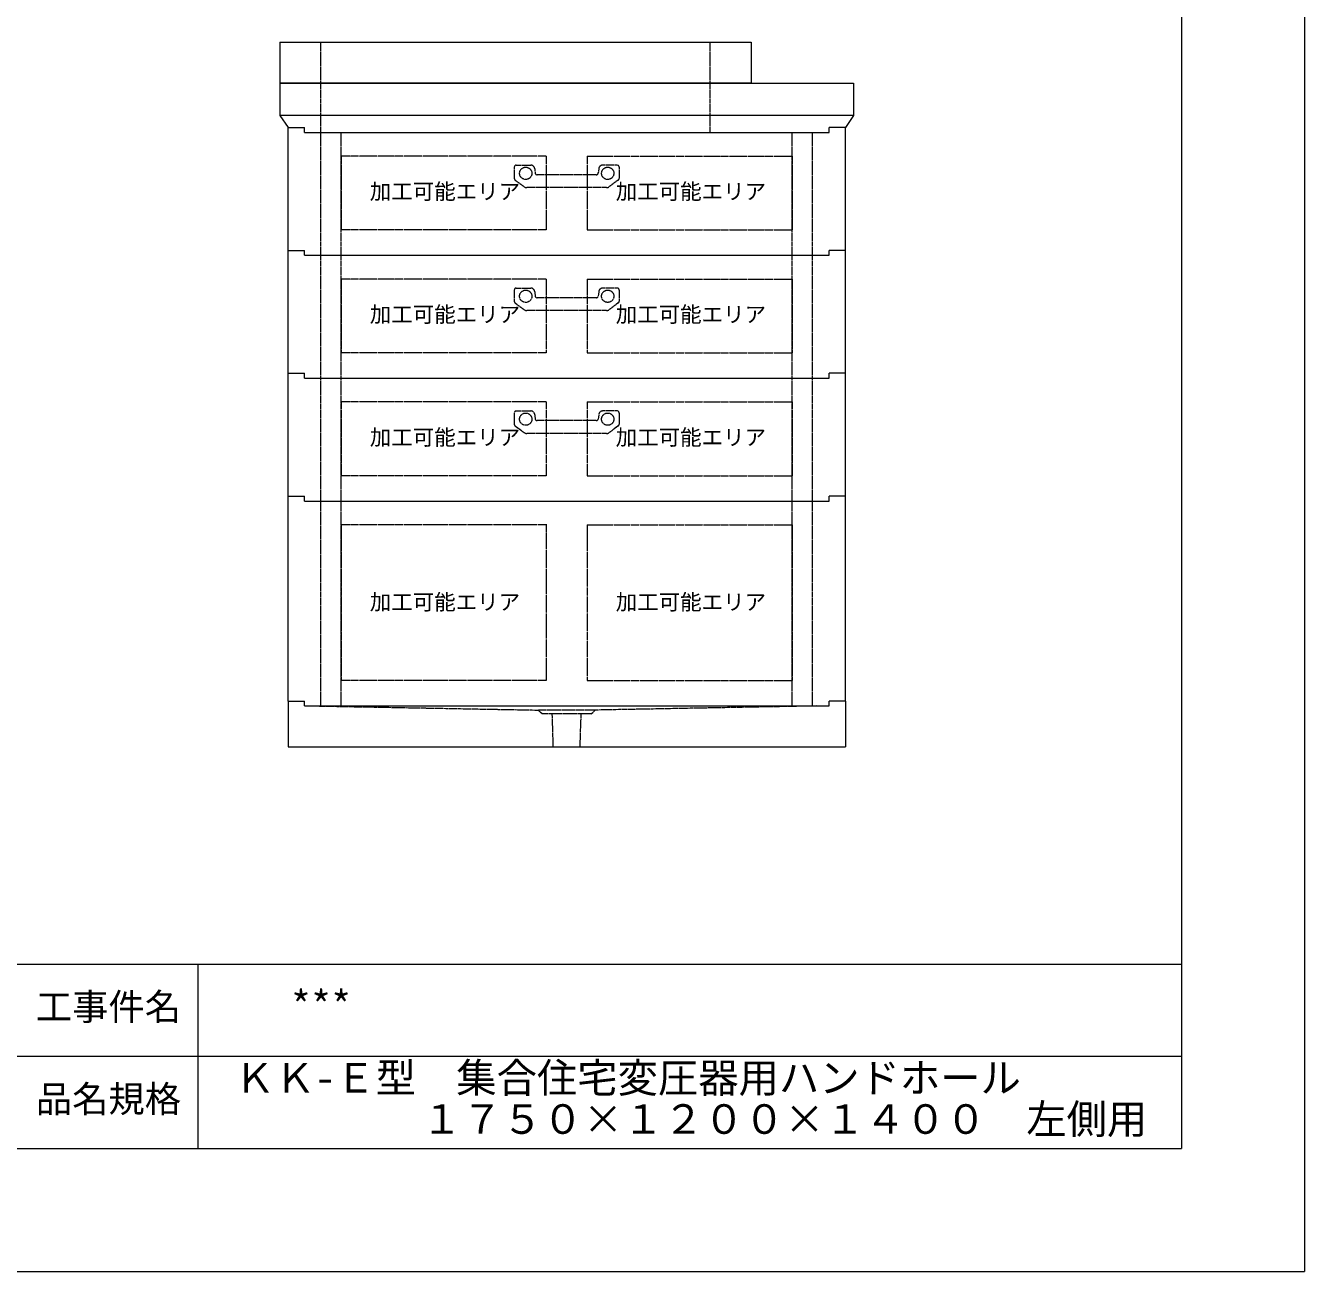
# Model space of a CAD drawing. Units: millimetres, scale not verified. Extents: x -4455 to 4455, y -3150 to 3150.
# Drawn here: x 1335 to 4455, y -3150 to -109 of the extents above; entities that cross this region are included whole.
import ezdxf
from ezdxf.enums import TextEntityAlignment as Align

# ---------------------------------------------------------------- set-up
doc = ezdxf.new("R2010")
doc.units = ezdxf.units.MM
doc.header["$LTSCALE"] = 20
doc.linetypes.add('LONG_DASHED1', pattern=[7, 6, -1])
doc.linetypes.add('LONG_DOUBLE_CHAIN', pattern=[21.8, 18, -1, 0.6, -0.6, 0.6, -1])
for name, color, linetype, lineweight in [('0-0_D-TTL', 7, 'Continuous', 9), ('0-1_Defpoints', 7, 'Continuous', 9), ('0-2_D-TTL-FRAM1', 134, 'Continuous', 9), ('0-3_D-TTL-TXT', 7, 'Continuous', 9), ('0-4_D-STR-TXT', 7, 'Continuous', 9), ('0-5_D-STR', 7, 'Continuous', 9), ('0-9_D-STR-STR5', 1, 'LONG_DOUBLE_CHAIN', 9), ('0-A_D-STR-STR3', 2, 'LONG_DASHED1', 9)]:
    doc.layers.add(name, color=color, linetype=linetype, lineweight=lineweight)
doc.styles.add('ＭＳ ゴシック', font='')
doc.styles.get('ＭＳ ゴシック').set_extended_font_data('MS Gothic')

# ---------------------------------------------------------------- blocks, each defined once
blk = doc.blocks.new('A$C4DE05FD1')
at = {"layer": '0-0_D-TTL', "color": 134}
for p in [(114800, 76000), (4000, 4000)]:
    blk.add_line(p, (114800, 4000), dxfattribs=at)
at = {"layer": '0-1_Defpoints', "color": 134}
for p in [(118800, 84000), (0, 0)]:
    blk.add_line(p, (118800, 0), dxfattribs=at)
at = {"layer": '0-2_D-TTL-FRAM1'}
for p, q in [((38800, 10000), (114800, 10000)), ((82800, 10000), (82800, 4000)), ((64800, 7000), (114800, 7000))]:
    blk.add_line(p, q, dxfattribs=at)
at = {"layer": '0-3_D-TTL-TXT', "style": 'ＭＳ ゴシック'}
for s, p in [('工事件名', (77528.4, 7919.5)), ('品名規格', (77528.4, 4919.5))]:
    blk.add_text(s, height=866, dxfattribs=at).set_placement(p, align=Align.BOTTOM_LEFT)
blk = doc.blocks.new('A$C78C0291E')
at = {"layer": '0-5_D-STR'}
for p, q in [((-13600, 240), (-13600, -2000)), ((-13600, 240), (-12800, 240)), ((-12800, 0), (-12800, 240)), ((-12800, 0), (12800, 0)), ((13600, 240), (12800, 240)), ((12800, 0), (12800, 240)), ((13600, 240), (13600, -2000)), ((-13600, -2000), (13600, -2000))]:
    blk.add_line(p, q, dxfattribs=at)
at = {"layer": '0-5_D-STR', "linetype": 'LONG_DASHED1'}
for p, q in [((-12180, 0), (-1400, -200)), ((12180, 0), (1400, -200)), ((-1200, -380), (-1400, -200)), ((1400, -200), (-1400, -200)), ((1200, -380), (-1200, -380)), ((-653.3, -2000), (-705, -380)), ((653.3, -2000), (705, -380)), ((1200, -380), (1400, -200))]:
    blk.add_line(p, q, dxfattribs=at)
blk = doc.blocks.new('A$C27844A11')
at = {"layer": '0-A_D-STR-STR3'}
for p, q in [((-2560, 1000), (-2560, 453.5)), ((-2460, 1100), (-1758.4, 1100)), ((-1559.2, 917.4), (-1542, 721.3)), ((1442.4, 630), (-1442.4, 630)), ((1559.2, 917.4), (1542, 721.3)), ((2460, 1100), (1758.4, 1100)), ((2560, 1000), (2560, 453.5)), ((-2515.5, 370.3), (-2060.4, 33.6)), ((1949.4, 0), (-1949.4, 0)), ((2515.5, 370.3), (2060.4, 33.6))]:
    blk.add_line(p, q, dxfattribs=at)
for centre in [(-2000, 700), (2000, 700)]:
    blk.add_circle(centre, 300, dxfattribs=at)
for centre, radius, start, end in [((-2460, 1000), 100, 90, 180), ((-1758.4, 900), 200, 5, 90), ((-1442.4, 730), 100, 185, 270), ((1442.4, 730), 100, 270, 355), ((1758.4, 900), 200, 90, 175), ((2460, 1000), 100, 0, 90), ((-2460, 453.5), 100, 180, 236.30993), ((-1949.4, 200), 200, 236.30993, 270), ((1949.4, 200), 200, 270, 303.69007), ((2460, 453.5), 100, 303.69007, 0)]:
    blk.add_arc(centre, radius, start, end, dxfattribs=at)
blk = doc.blocks.new('A$C6EF91369')
at = {"layer": '0-5_D-STR', "linetype": 'LONG_DASHED1'}
for p, q in [((-12000, 0), (-12000, 2400)), ((7000, 0), (7000, 2400))]:
    blk.add_line(p, q, dxfattribs=at)
at = {"layer": '0-5_D-STR'}
for p, q in [((14000, 820), (-14000, 820)), ((-13600, 240), (-12800, 240)), ((-12800, 0), (-12800, 240)), ((13600, 240), (12800, 240))]:
    blk.add_line(p, q, dxfattribs=at)
for points in [[(-14000, 2400), (14000, 2400), (14000, 820), (13600, 240)], [(-14000, 2400), (-14000, 820), (-13600, 240)], [(-12800, 0), (12800, 0), (12800, 240)]]:
    blk.add_lwpolyline(points, dxfattribs=at)
blk = doc.blocks.new('A$C65632407')
at = {"layer": '0-5_D-STR', "linetype": 'LONG_DASHED1'}
for p, q in [((-9500, 0), (-9500, 2000)), ((9500, 0), (9500, 2000))]:
    blk.add_line(p, q, dxfattribs=at)
at = {"layer": '0-5_D-STR'}
blk.add_line((11500, 2000), (11500, 0), dxfattribs=at)
blk.add_lwpolyline([(11500, 2000), (-11500, 2000), (-11500, 0), (11500, 0)], dxfattribs=at)
blk = doc.blocks.new('A$C349817E5')
at = {"layer": '0-5_D-STR'}
for p, q in [((-13600, -5760), (-13600, 240)), ((-13600, 240), (-12800, 240)), ((-12800, 0), (-12800, 240)), ((-12800, 0), (12800, 0)), ((13600, 240), (12800, 240)), ((12800, 0), (12800, 240)), ((13600, -5760), (13600, 240)), ((-13600, -5760), (-12800, -5760)), ((-12800, -6000), (-12800, -5760)), ((-12800, -6000), (12800, -6000)), ((13600, -5760), (12800, -5760)), ((12800, -6000), (12800, -5760))]:
    blk.add_line(p, q, dxfattribs=at)
at = {"layer": '0-5_D-STR', "linetype": 'LONG_DASHED1'}
for p, q in [((-12000, -6000), (-12000, 0)), ((-11000, -6000), (-11000, 0)), ((11000, -6000), (11000, 0)), ((12000, -6000), (12000, 0))]:
    blk.add_line(p, q, dxfattribs=at)
at = {"layer": '0-9_D-STR-STR5'}
for p, q in [((-11000, -1160), (-11000, -4760)), ((-1000, -1160), (-11000, -1160)), ((-1000, -1160), (-1000, -4760)), ((1000, -1160), (11000, -1160)), ((1000, -1160), (1000, -4760)), ((11000, -1160), (11000, -4760)), ((-1000, -4760), (-11000, -4760)), ((1000, -4760), (11000, -4760))]:
    blk.add_line(p, q, dxfattribs=at)
blk = doc.blocks.new('A$C27DE69BD')
at = {"layer": '0-5_D-STR'}
for p, q in [((-13600, 240), (-12800, 240)), ((-13600, -9760), (-13600, 240)), ((-12800, 0), (-12800, 240)), ((-12800, 0), (12800, 0)), ((13600, 240), (12800, 240)), ((12800, 0), (12800, 240)), ((13600, -9760), (13600, 240)), ((-13600, -9760), (-12800, -9760)), ((-12800, -10000), (-12800, -9760)), ((13600, -9760), (12800, -9760)), ((12800, -10000), (12800, -9760)), ((-12800, -10000), (12800, -10000))]:
    blk.add_line(p, q, dxfattribs=at)
at = {"layer": '0-5_D-STR', "linetype": 'LONG_DASHED1'}
for p, q in [((-12000, -10000), (-12000, 0)), ((-11000, -10000), (-11000, 0)), ((11000, -10000), (11000, 0)), ((12000, -10000), (12000, 0))]:
    blk.add_line(p, q, dxfattribs=at)
at = {"layer": '0-9_D-STR-STR5'}
for p, q in [((-1000, -1160), (-11000, -1160)), ((-11000, -1160), (-11000, -8760)), ((-1000, -1120), (-1000, -8760)), ((1000, -1160), (11000, -1160)), ((1000, -1160), (1000, -8760)), ((11000, -1160), (11000, -8760)), ((-1000, -8760), (-11000, -8760)), ((1000, -8760), (11000, -8760))]:
    blk.add_line(p, q, dxfattribs=at)

msp = doc.modelspace()

# ---------------------------------------------------------------- block references
at = {"layer": '0-0_D-TTL', "xscale": 0.075, "yscale": 0.075}
msp.add_blockref('A$C4DE05FD1', (-4455, -3150), dxfattribs=at)
at = {"layer": '0-4_D-STR-TXT', "xscale": 0.05, "yscale": 0.05}
msp.add_blockref('A$C6EF91369', (2655, -370), dxfattribs=at)
at = {"layer": '0-5_D-STR', "yscale": 0.05}
for name, p, xscale in [('A$C65632407', (2530, -250), -0.05), ('A$C349817E5', (2655, -370), 0.05), ('A$C349817E5', (2655, -670), 0.05), ('A$C349817E5', (2655, -970), 0.05), ('A$C27DE69BD', (2655, -1270), 0.05), ('A$C78C0291E', (2655, -1770), 0.05)]:
    msp.add_blockref(name, p, dxfattribs=dict(at, xscale=xscale))
at = {"layer": '0-A_D-STR-STR3', "xscale": 0.05, "yscale": 0.05}
for p in [(2655, -505), (2655, -805), (2655, -1105)]:
    msp.add_blockref('A$C27844A11', p, dxfattribs=at)

# ---------------------------------------------------------------- texts
at = {"layer": '0-3_D-TTL-TXT', "style": 'ＭＳ ゴシック'}
for s, p in [('***', (1981.99, -2559.3)), ('ＫＫ-Ｅ型\u3000集合住宅変圧器用ハンドホール', (1844.49, -2735.22)), ('１７５０×１２００×１４００\u3000左側用', (2300.88, -2835.81))]:
    msp.add_text(s, height=72.14, dxfattribs=at).set_placement(p, align=Align.BOTTOM_LEFT)
at = {"layer": '0-9_D-STR-STR5', "style": 'ＭＳ ゴシック'}
for p in [(2174.52, -544.98), (2774.52, -544.98), (2174.52, -844.98), (2774.52, -844.98), (2174.52, -1144.98), (2774.52, -1144.98), (2174.52, -1546.98), (2774.52, -1546.98)]:
    msp.add_text('加工可能エリア', height=38.42, dxfattribs=at).set_placement(p, align=Align.BOTTOM_LEFT)

doc.saveas('drawing.dxf')
